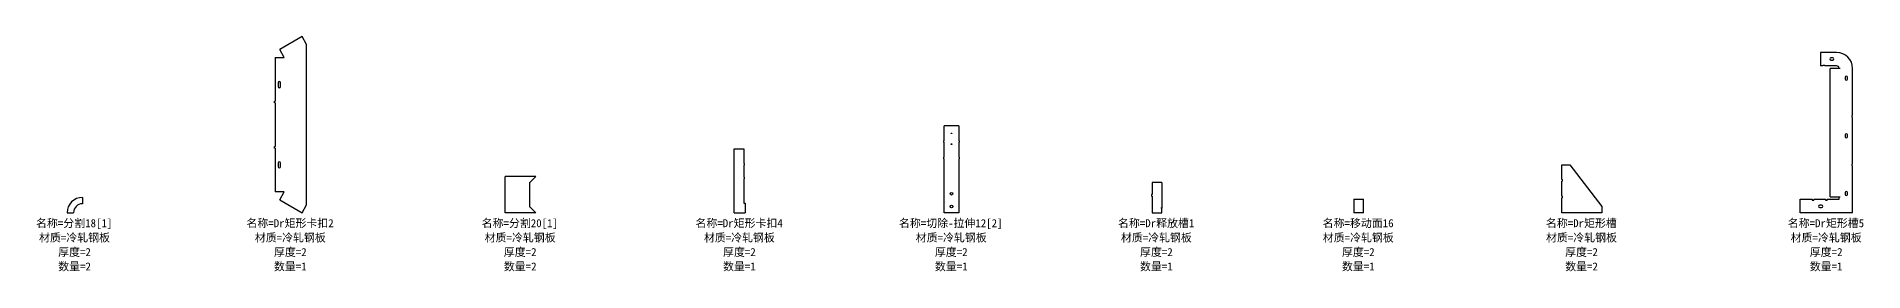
# Model space of a CAD drawing. Header units: millimetres. Extents: x 1861 to 14692, y -8465 to -4242.
# Drawn here: x 1904 to 7613, y -8465 to -7732 of the extents above; entities that cross this region are included whole.
import ezdxf

# ---------------------------------------------------------------- set-up
doc = ezdxf.new("R2010")
doc.units = ezdxf.units.MM
doc.layers.add('零件信息', color=131, linetype='Continuous')
doc.styles.add('SLDTEXTSTYLE1', font='', dxfattribs={"bigfont": 'bigfont'})
doc.styles.get('SLDTEXTSTYLE1').set_extended_font_data('宋体')

msp = doc.modelspace()

# ---------------------------------------------------------------- linework, layer by layer
at = {"color": 7, "linetype": 'Continuous', "lineweight": 25}
for p, q in [((2733.6, -7732.2), (2663.7, -7772.6)), ((2747.9, -7757), (2733.6, -7732.2)), ((2747.9, -8257), (2747.9, -7757)), ((2649.3, -7797.5), (2649.3, -7933.8)), ((2649.3, -7797.5), (2678.1, -7797.5)), ((2678.1, -7797.5), (2663.7, -7772.6)), ((7478.9, -7781.7), (7478.9, -7823.7)), ((7528.9, -7781.7), (7478.9, -7781.7)), ((7516.9, -7798.2), (7510.9, -7798.2)), ((7510.9, -7805.2), (7516.9, -7805.2)), ((2658.8, -7876), (2658.8, -7888)), ((2665.8, -7888), (2665.8, -7876)), ((7486.2, -7823.7), (7478.9, -7823.7)), ((7486.2, -7821.5), (7491.6, -7821.5)), ((7486.2, -7821.5), (7486.2, -7823.7)), ((7491.6, -7821.5), (7491.6, -7823.7)), ((7528.9, -7823.7), (7491.6, -7823.7)), ((7539.4, -7831.7), (7508.3, -7831.7)), ((7508.3, -8231.7), (7508.3, -7831.7)), ((7539.4, -7831.3), (7536.9, -7831.3)), ((7539.4, -7831.7), (7539.4, -7831.3)), ((7555.4, -7858.7), (7555.4, -7864.7)), ((7562.4, -7864.7), (7562.4, -7858.7)), ((7578.9, -7978.2), (7578.9, -7831.7)), ((2647.3, -7938.8), (2647.3, -7933.8)), ((2647.3, -7933.8), (2649.3, -7933.8)), ((2649.3, -7938.8), (2647.3, -7938.8)), ((2649.3, -7938.8), (2649.3, -8075.1)), ((7578.9, -7978.2), (7576.7, -7978.2)), ((7576.7, -7978.2), (7576.7, -7983.6)), ((7578.9, -7983.6), (7576.7, -7983.6)), ((7578.9, -8129.9), (7578.9, -7983.6)), ((4739.9, -8056.8), (4739.9, -8010.1)), ((4785.9, -8010.1), (4739.9, -8010.1)), ((4785.9, -8010.1), (4785.9, -8056.8)), ((7555.4, -8038.7), (7555.4, -8044.7)), ((7562.4, -8044.7), (7562.4, -8038.7)), ((2647.3, -8080.1), (2647.3, -8075.1)), ((2647.3, -8075.1), (2649.3, -8075.1)), ((2649.3, -8080.1), (2647.3, -8080.1)), ((2649.3, -8080.1), (2649.3, -8216.4)), ((4083.9, -8082.5), (4113.9, -8082.5)), ((4083.9, -8281.7), (4083.9, -8082.5)), ((4113.9, -8082.5), (4113.9, -8128.5)), ((4737.9, -8056.8), (4737.9, -8061.8)), ((4739.9, -8056.8), (4737.9, -8056.8)), ((4737.9, -8061.8), (4739.9, -8061.8)), ((4739.9, -8108.5), (4739.9, -8061.8)), ((4787.9, -8056.8), (4785.9, -8056.8)), ((4785.9, -8061.8), (4787.9, -8061.8)), ((4785.9, -8061.8), (4785.9, -8108.5)), ((4787.9, -8061.8), (4787.9, -8056.8)), ((2658.8, -8126), (2658.8, -8138)), ((2665.8, -8138), (2665.8, -8126)), ((4115.9, -8128.5), (4113.9, -8128.5)), ((4113.9, -8133.5), (4115.9, -8133.5)), ((4113.9, -8133.5), (4113.9, -8170.8)), ((4115.9, -8133.5), (4115.9, -8128.5)), ((4737.9, -8108.5), (4737.9, -8113.5)), ((4739.9, -8108.5), (4737.9, -8108.5)), ((4737.9, -8113.5), (4739.9, -8113.5)), ((4739.9, -8281.7), (4739.9, -8113.5)), ((4787.9, -8108.5), (4785.9, -8108.5)), ((4785.9, -8113.5), (4787.9, -8113.5)), ((4785.9, -8113.5), (4785.9, -8281.7)), ((4787.9, -8113.5), (4787.9, -8108.5)), ((6669.9, -8178.2), (6669.9, -8131.7)), ((6669.9, -8131.7), (6694.9, -8131.7)), ((6694.9, -8131.7), (6794.9, -8261.7)), ((7578.9, -8129.9), (7576.7, -8129.9)), ((7576.7, -8129.9), (7576.7, -8135.3)), ((7578.9, -8135.3), (7576.7, -8135.3)), ((7578.9, -8281.7), (7578.9, -8135.3)), ((2678.1, -8216.4), (2649.3, -8216.4)), ((2663.7, -8241.4), (2678.1, -8216.4)), ((3463.9, -8168.5), (3367.9, -8168.5)), ((3367.9, -8281.7), (3367.9, -8168.5)), ((3443.9, -8187.2), (3446, -8186.4)), ((3443.9, -8187.2), (3443.9, -8263)), ((3463.9, -8168.5), (3446, -8186.4)), ((4115.9, -8170.8), (4113.9, -8170.8)), ((4113.9, -8175.8), (4115.9, -8175.8)), ((4113.9, -8175.8), (4113.9, -8251.7)), ((4115.9, -8175.8), (4115.9, -8170.8)), ((5419.9, -8187.6), (5389.9, -8187.6)), ((5389.9, -8187.6), (5389.9, -8225.1)), ((5419.9, -8187.6), (5419.9, -8267.2)), ((6669.9, -8178.2), (6672.1, -8178.2)), ((6672.1, -8183.6), (6669.9, -8183.6)), ((6669.9, -8229.9), (6669.9, -8183.6)), ((6672.1, -8183.6), (6672.1, -8178.2)), ((7555.4, -8218.7), (7555.4, -8224.7)), ((7562.4, -8224.7), (7562.4, -8218.7)), ((2047.3, -8233.7), (2047.3, -8253.7)), ((2663.7, -8241.4), (2733.6, -8281.7)), ((2733.6, -8281.7), (2747.9, -8257)), ((3446, -8263.8), (3443.9, -8263)), ((3446, -8263.8), (3463.9, -8281.7)), ((4113.9, -8251.7), (4117.9, -8251.7)), ((4117.9, -8251.7), (4117.9, -8281.7)), ((5389.9, -8225.1), (5387.9, -8225.1)), ((5387.9, -8225.1), (5387.9, -8230.1)), ((5387.9, -8230.1), (5389.9, -8230.1)), ((5389.9, -8230.1), (5389.9, -8267.2)), ((5392.4, -8267.2), (5389.9, -8267.2)), ((5392.4, -8267.6), (5389.9, -8267.6)), ((5389.9, -8267.6), (5389.9, -8281.7)), ((5392.4, -8267.6), (5392.4, -8267.2)), ((5417.4, -8267.2), (5417.4, -8267.6)), ((5419.9, -8267.2), (5417.4, -8267.2)), ((5419.9, -8267.6), (5417.4, -8267.6)), ((5419.9, -8281.7), (5419.9, -8267.6)), ((6019.9, -8239.7), (6019.9, -8281.7)), ((6019.9, -8239.7), (6049.9, -8239.7)), ((6049.9, -8281.7), (6049.9, -8239.7)), ((6669.9, -8229.9), (6672.1, -8229.9)), ((6672.1, -8235.3), (6669.9, -8235.3)), ((6669.9, -8281.7), (6669.9, -8235.3)), ((6672.1, -8235.3), (6672.1, -8229.9)), ((6794.9, -8261.7), (6794.9, -8281.7)), ((7414.9, -8281.7), (7414.9, -8239.7)), ((7414.9, -8239.7), (7452.1, -8239.7)), ((7452.1, -8239.7), (7452.1, -8241.9)), ((7452.1, -8241.9), (7457.5, -8241.9)), ((7457.5, -8239.7), (7457.5, -8241.9)), ((7457.5, -8239.7), (7494.4, -8239.7)), ((7481.9, -8258.2), (7475.9, -8258.2)), ((7475.9, -8265.2), (7481.9, -8265.2)), ((7494.4, -8239.7), (7494.4, -8241.9)), ((7494.4, -8241.9), (7499.8, -8241.9)), ((7499.8, -8239.7), (7499.8, -8241.9)), ((7499.8, -8239.7), (7536.9, -8239.7)), ((7508.3, -8231.7), (7539.4, -8231.7)), ((7536.9, -8239.7), (7536.9, -8232.1)), ((7536.9, -8232.1), (7539.4, -8232.1)), ((7539.4, -8232.1), (7539.4, -8231.7)), ((1999.3, -8281.7), (2019.3, -8281.7)), ((3463.9, -8281.7), (3367.9, -8281.7)), ((4083.9, -8281.7), (4117.9, -8281.7)), ((4785.9, -8281.7), (4739.9, -8281.7)), ((5389.9, -8281.7), (5419.9, -8281.7)), ((6049.9, -8281.7), (6019.9, -8281.7)), ((6794.9, -8281.7), (6669.9, -8281.7)), ((7578.9, -8281.7), (7414.9, -8281.7))]:
    msp.add_line(p, q, dxfattribs=at)
for centre, radius in [((4762.9, -8033.9), 1), ((4762.9, -8067.9), 1), ((4762.9, -8222.2), 4.15), ((4762.9, -8262.2), 4.15)]:
    msp.add_circle(centre, radius, dxfattribs=at)
for centre, radius, start, end in [((7510.9, -7801.7), 3.5, 90, 270), ((7516.9, -7801.7), 3.5, 270, 90), ((7528.9, -7831.7), 50, 0, 90), ((2662.3, -7876), 3.5, 0, 180), ((7528.9, -7831.7), 8, 2.866, 90), ((7558.9, -7858.7), 3.5, 0, 180), ((7558.9, -7864.7), 3.5, 180, 0), ((2662.3, -7888), 3.5, 180, 0), ((7558.9, -8038.7), 3.5, 0, 180), ((7558.9, -8044.7), 3.5, 180, 0), ((2662.3, -8126), 3.5, 0, 180), ((2662.3, -8138), 3.5, 180, 0), ((7558.9, -8218.7), 3.5, 0, 180), ((2047.3, -8281.7), 48, 90, 180), ((2047.3, -8281.7), 28, 90, 180), ((7475.9, -8261.7), 3.5, 90, 270), ((7481.9, -8261.7), 3.5, 270, 90), ((7558.9, -8224.7), 3.5, 180, 0)]:
    msp.add_arc(centre, radius, start, end, dxfattribs=at)

# ---------------------------------------------------------------- texts
at = {"layer": '零件信息', "char_height": 25, "attachment_point": 2, "style": 'SLDTEXTSTYLE1'}
for s, insert in [('名称=分割18[1]', (2021.5, -8301.7)), ('名称=Dr矩形卡扣2', (2696.1, -8301.7)), ('名称=分割20[1]', (3414.1, -8301.7)), ('名称=Dr矩形卡扣4', (4099.4, -8301.7)), ('名称=切除-拉伸12[2]', (4760.6, -8301.7)), ('名称=Dr释放槽1', (5402.5, -8301.7)), ('名称=移动面16', (6033.7, -8301.7)), ('名称=Dr矩形槽', (6731.2, -8301.7)), ('名称=Dr矩形槽5', (7495.5, -8301.7)), ('材质=冷轧钢板', (2022.5, -8346.7)), ('厚度=2', (2022.6, -8391.7)), ('材质=冷轧钢板', (2696.8, -8346.7)), ('厚度=2', (2696.9, -8391.7)), ('材质=冷轧钢板', (3415.1, -8346.7)), ('厚度=2', (3415.2, -8391.7)), ('材质=冷轧钢板', (4100.1, -8346.7)), ('厚度=2', (4100.2, -8391.7)), ('材质=冷轧钢板', (4762.1, -8346.7)), ('厚度=2', (4762.2, -8391.7)), ('材质=冷轧钢板', (5403.1, -8346.7)), ('厚度=2', (5403.2, -8391.7)), ('材质=冷轧钢板', (6034.1, -8346.7)), ('厚度=2', (6034.2, -8391.7)), ('材质=冷轧钢板', (6731.6, -8346.7)), ('厚度=2', (6731.7, -8391.7)), ('材质=冷轧钢板', (7496.1, -8346.7)), ('厚度=2', (7496.2, -8391.7)), ('数量=2', (2022.6, -8436.7)), ('数量=1', (2696.9, -8436.7)), ('数量=2', (3415.2, -8436.7)), ('数量=1', (4100.2, -8436.7)), ('数量=1', (4762.2, -8436.7)), ('数量=1', (5403.2, -8436.7)), ('数量=1', (6034.2, -8436.7)), ('数量=2', (6731.7, -8436.7)), ('数量=1', (7496.2, -8436.7))]:
    msp.add_mtext(s, dxfattribs=dict(at, insert=insert))

doc.saveas('drawing.dxf')
